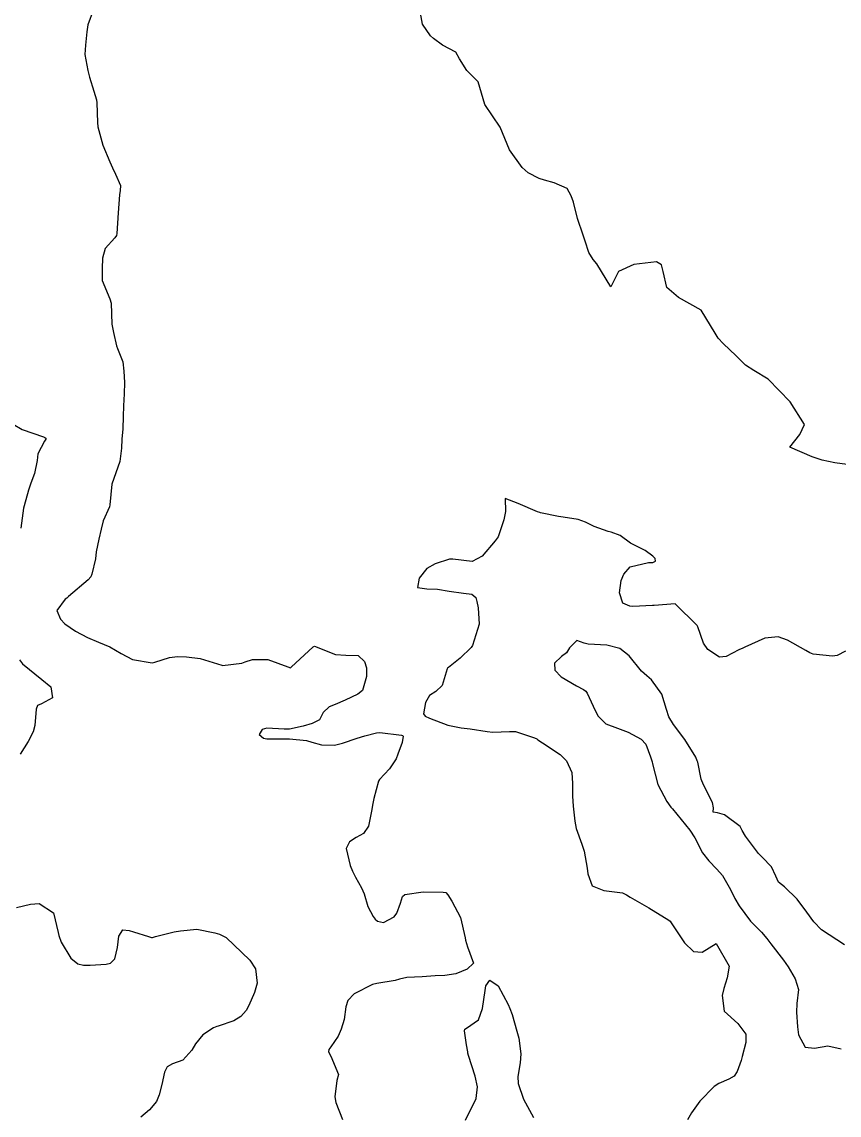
# Model space of a CAD drawing. Header units: metres. Extents: x 298520 to 308411, y 7433745 to 7450750.
# Drawn here: x 304748.8 to 304821.2, y 7438664 to 7438760.8 of the extents above; entities that cross this region are included whole.
import ezdxf

# ---------------------------------------------------------------- set-up
doc = ezdxf.new("R2010")
doc.units = ezdxf.units.M
doc.header["$LTSCALE"] = 10
doc.layers.add('Curvas de Nivel 1m', color=11, linetype='Continuous')
doc.layers.add('Curvas de Nivel 5m', color=15, linetype='Continuous')

msp = doc.modelspace()

# ---------------------------------------------------------------- linework, layer by layer
at = {"layer": 'Curvas de Nivel 1m', "flags": 128}
for points, elevation in [([(304755.18, 7438761.921), (304754.659, 7438760.557), (304754.57, 7438759.927), (304754.457, 7438758.737), (304754.418, 7438757.928), (304754.668, 7438756.496), (304754.823, 7438755.924), (304755.214, 7438754.676), (304755.434, 7438753.918), (304755.466, 7438753.652), (304755.528, 7438751.917), (304755.573, 7438751.522), (304755.99, 7438749.912), (304756.612, 7438748.434), (304756.858, 7438747.903), (304757.127, 7438747.322), (304757.555, 7438746.331), (304757.549, 7438745.893), (304757.49, 7438745.511), (304757.362, 7438743.896), (304757.251, 7438742.083), (304757.216, 7438741.898), (304757.061, 7438741.697), (304756.212, 7438740.748), (304755.969, 7438739.911), (304755.944, 7438738.996), (304755.935, 7438737.911), (304756.61, 7438736.29), (304756.748, 7438735.902), (304756.799, 7438734.068), (304756.823, 7438733.901), (304756.957, 7438733.321), (304757.199, 7438732.15), (304757.29, 7438731.895), (304757.769, 7438730.725), (304757.872, 7438729.886), (304757.907, 7438728.886), (304757.905, 7438727.885), (304757.821, 7438726.824), (304757.814, 7438725.886), (304757.77, 7438724.794), (304757.67, 7438723.888), (304757.656, 7438723.073), (304757.504, 7438721.89), (304756.803, 7438719.9), (304756.624, 7438718.052), (304756.578, 7438717.902), (304756.031, 7438716.636), (304755.841, 7438715.909), (304755.638, 7438715.017), (304755.419, 7438713.913), (304755.34, 7438713.298), (304755.033, 7438711.917), (304754.926, 7438711.692), (304754.698, 7438711.417), (304752.947, 7438709.946), (304752.812, 7438709.817), (304752.679, 7438709.701), (304751.92, 7438708.702), (304752.244, 7438707.954), (304752.649, 7438707.524), (304753.587, 7438706.881), (304754.637, 7438706.33), (304755.628, 7438705.91), (304756.629, 7438705.483), (304757.64, 7438704.902), (304758.618, 7438704.367), (304760.379, 7438704.089), (304760.616, 7438704.14), (304761.893, 7438704.564), (304762.621, 7438704.645), (304763.427, 7438704.624), (304764.62, 7438704.464), (304766.534, 7438703.861), (304766.614, 7438703.847), (304768.314, 7438704.065), (304768.617, 7438704.157), (304769.252, 7438704.384), (304770.619, 7438704.362), (304772.39, 7438703.712), (304772.612, 7438703.651), (304772.644, 7438703.678), (304772.669, 7438703.709), (304774.631, 7438705.508), (304774.756, 7438705.554), (304776.624, 7438704.817), (304777.514, 7438704.761), (304778.624, 7438704.738), (304779.173, 7438704.186), (304779.352, 7438703.629), (304779.366, 7438702.864), (304779.007, 7438701.634), (304778.58, 7438701.311), (304777.453, 7438700.772), (304776.57, 7438700.402), (304776.056, 7438700.177), (304775.525, 7438699.67), (304775.206, 7438699.021), (304774.548, 7438698.698), (304773.752, 7438698.484), (304772.54, 7438698.21), (304772.052, 7438698.203), (304770.541, 7438698.285), (304770.105, 7438698.171), (304769.835, 7438697.74), (304770.22, 7438697.425), (304770.529, 7438697.349), (304770.916, 7438697.34), (304772.529, 7438697.358), (304774.045, 7438697.204), (304774.527, 7438697.067), (304775.383, 7438696.812), (304776.524, 7438696.796), (304777.217, 7438696.962), (304778.531, 7438697.408), (304779.21, 7438697.63), (304780.253, 7438697.898), (304780.537, 7438697.914), (304782.449, 7438697.676), (304782.534, 7438697.654), (304782.592, 7438697.589), (304782.527, 7438697.033), (304782.128, 7438695.983), (304781.972, 7438695.595), (304781.405, 7438694.7), (304780.494, 7438693.742), (304780.418, 7438693.611), (304780.015, 7438692.072), (304779.91, 7438691.618), (304779.787, 7438690.951), (304779.543, 7438689.623), (304779.082, 7438688.982), (304778.428, 7438688.624), (304777.844, 7438688.224), (304777.558, 7438687.649), (304777.915, 7438686.128), (304778.127, 7438685.643), (304778.388, 7438685.1), (304778.927, 7438684.18), (304779.163, 7438683.628), (304779.463, 7438682.517), (304779.949, 7438681.616), (304780.123, 7438681.396), (304780.339, 7438681.218), (304780.857, 7438681.085), (304781.812, 7438681.595), (304782.031, 7438681.91), (304782.361, 7438682.816), (304782.557, 7438683.4), (304782.756, 7438683.584), (304784.376, 7438683.819), (304786.14, 7438683.778), (304786.375, 7438683.738), (304786.559, 7438683.538), (304786.903, 7438682.996), (304787.674, 7438681.527), (304788.102, 7438679.745), (304788.138, 7438679.522), (304788.314, 7438678.955), (304788.838, 7438677.512), (304788.287, 7438676.96), (304787.266, 7438676.548), (304786.281, 7438676.398), (304785.45, 7438676.379), (304784.28, 7438676.275), (304782.926, 7438676.227), (304782.278, 7438676.091), (304781.896, 7438675.974), (304780.274, 7438675.701), (304779.877, 7438675.616), (304778.264, 7438674.794), (304777.713, 7438674.191), (304777.534, 7438673.647), (304777.38, 7438672.505), (304777.099, 7438671.651), (304776.834, 7438671.037), (304776.207, 7438670.085), (304776.017, 7438669.85), (304776.003, 7438669.662), (304776.197, 7438669.261), (304776.883, 7438667.653), (304776.723, 7438667.099), (304776.559, 7438665.656), (304776.65, 7438665.153), (304777.231, 7438663.649)], 709), ([(304822.379, 7438721.563), (304820.83, 7438721.796), (304819.711, 7438722.026), (304818.834, 7438722.303), (304816.843, 7438723.18), (304817.735, 7438724.296), (304818.144, 7438725.167), (304816.893, 7438727.18), (304814.923, 7438729.2), (304813.664, 7438729.952), (304812.935, 7438730.43), (304812.088, 7438731.239), (304810.954, 7438732.335), (304810.506, 7438732.805), (304810.233, 7438733.261), (304808.993, 7438735.28), (304807.004, 7438736.412), (304805.948, 7438737.311), (304805.63, 7438738.718), (304805.473, 7438739.316), (304805.045, 7438739.57), (304803.043, 7438739.35), (304801.676, 7438738.721), (304801.013, 7438737.37), (304799.765, 7438739.389), (304799.422, 7438739.77), (304799.053, 7438740.4), (304798.732, 7438741.403), (304798.54, 7438741.934), (304798.045, 7438743.41), (304797.678, 7438744.841), (304797.495, 7438745.416), (304797.119, 7438746.054), (304795.988, 7438746.568), (304795.126, 7438746.792), (304794.642, 7438746.962), (304793.664, 7438747.462), (304793.14, 7438747.914), (304792.022, 7438749.481), (304791.183, 7438751.49), (304789.83, 7438753.504), (304789.233, 7438755.51), (304788.238, 7438756.52), (304787.602, 7438757.535), (304787.262, 7438758.131), (304786.082, 7438758.741), (304785.28, 7438759.349), (304785.039, 7438759.564), (304784.324, 7438760.605), (304784.137, 7438761.577)], 709), ([(304821.792, 7438705.118), (304821.034, 7438704.719), (304820.626, 7438704.674), (304818.923, 7438704.861), (304818.63, 7438704.954), (304818.264, 7438705.164), (304816.642, 7438706.099), (304815.824, 7438706.372), (304814.643, 7438706.249), (304812.87, 7438705.461), (304812.634, 7438705.351), (304812.547, 7438705.318), (304812.349, 7438705.233), (304811.213, 7438704.655), (304810.623, 7438704.576), (304809.588, 7438705.266), (304809.196, 7438705.829), (304808.697, 7438707.279), (304808.655, 7438707.396), (304806.683, 7438709.3), (304804.844, 7438709.155), (304804.68, 7438709.157), (304802.956, 7438709.069), (304802.679, 7438709.087), (304802.069, 7438709.356), (304801.774, 7438710.278), (304801.917, 7438711.358), (304802.137, 7438711.927), (304802.715, 7438712.572), (304804.348, 7438712.955), (304804.719, 7438712.972), (304804.958, 7438713.08), (304804.913, 7438713.318), (304804.726, 7438713.533), (304804.053, 7438714.01), (304802.743, 7438714.686), (304801.813, 7438715.359), (304801.021, 7438715.633), (304800.756, 7438715.705), (304799.514, 7438716.142), (304798.764, 7438716.519), (304798.116, 7438716.756), (304796.768, 7438716.963), (304796.377, 7438717.032), (304794.772, 7438717.36), (304794.705, 7438717.374), (304794.494, 7438717.444), (304792.784, 7438718.188), (304791.644, 7438718.628), (304791.664, 7438717.481), (304791.508, 7438716.74), (304791.114, 7438715.486), (304791.004, 7438715.232), (304790.744, 7438714.87), (304789.59, 7438713.507), (304788.718, 7438713.057), (304787.005, 7438713.252), (304786.72, 7438713.264), (304785.439, 7438712.83), (304784.711, 7438712.418), (304784.007, 7438711.57), (304783.874, 7438710.751), (304784.694, 7438710.618), (304785.646, 7438710.597), (304786.692, 7438710.425), (304787.959, 7438710.258), (304788.689, 7438710.146), (304789.045, 7438709.873), (304789.14, 7438709.513), (304789.245, 7438708.941), (304789.343, 7438707.51), (304788.74, 7438705.624), (304788.687, 7438705.519), (304788.632, 7438705.441), (304787.666, 7438704.486), (304786.614, 7438703.676), (304786.539, 7438703.615), (304786.499, 7438703.541), (304786.051, 7438702.086), (304785.496, 7438701.551), (304784.944, 7438701.192), (304784.573, 7438700.565), (304784.415, 7438699.562), (304784.56, 7438699.358), (304784.944, 7438699.169), (304786.548, 7438698.573), (304787.754, 7438698.319), (304788.544, 7438698.241), (304790.038, 7438698), (304790.54, 7438697.942), (304792.015, 7438698.001), (304792.541, 7438697.989), (304794.235, 7438697.444), (304794.43, 7438697.34), (304794.531, 7438697.268), (304794.951, 7438697.014), (304796.518, 7438695.963), (304797.076, 7438695.414), (304797.54, 7438694.373), (304797.607, 7438693.409), (304797.602, 7438692.282), (304797.657, 7438691.408), (304797.795, 7438690.061), (304797.937, 7438689.405), (304798.422, 7438688.029), (304798.627, 7438687.397), (304798.914, 7438685.908), (304798.968, 7438685.391), (304799.346, 7438684.349), (304800.379, 7438683.931), (304802.021, 7438683.709), (304802.375, 7438683.552), (304802.7, 7438683.347), (304804.359, 7438682.383), (304806.146, 7438681.303), (304806.255, 7438681.214), (304806.341, 7438681.076), (304807.521, 7438679.288), (304808.312, 7438678.537), (304809.095, 7438678.484), (304810.323, 7438679.25), (304811.479, 7438677.238), (304811.316, 7438676.206), (304811.013, 7438675.243), (304810.869, 7438674.642), (304811.035, 7438673.242), (304812.237, 7438672.154), (304812.954, 7438671.223), (304812.956, 7438670.482), (304812.646, 7438669.226), (304812.549, 7438668.875), (304812.183, 7438667.9), (304811.911, 7438667.499), (304811.452, 7438667.237), (304810.567, 7438666.848), (304810.166, 7438666.595), (304808.893, 7438665.269), (304808.143, 7438664.242), (304807.803, 7438663.617)], 708), ([(304821.704, 7438679.116), (304820.332, 7438679.999), (304819.649, 7438680.453), (304818.984, 7438681.15), (304818.356, 7438682.004), (304817.497, 7438683.169), (304816.384, 7438684.25), (304815.862, 7438684.662), (304815.616, 7438685.192), (304815.236, 7438686.032), (304814.41, 7438686.871), (304814.076, 7438687.213), (304812.914, 7438688.747), (304812.641, 7438689.228), (304812.447, 7438689.597), (304811.081, 7438690.619), (304810.458, 7438690.801), (304810.077, 7438690.873), (304810.095, 7438691.256), (304810.004, 7438691.723), (304809.206, 7438693.269), (304809.007, 7438693.781), (304808.702, 7438695.277), (304808.657, 7438695.421), (304808.517, 7438695.717), (304807.545, 7438697.29), (304806.553, 7438698.613), (304806.14, 7438699.304), (304805.933, 7438699.943), (304805.502, 7438701.311), (304804.596, 7438702.588), (304804.197, 7438702.924), (304803.703, 7438703.334), (304802.623, 7438704.709), (304801.797, 7438705.358), (304800.636, 7438705.655), (304798.987, 7438705.746), (304798.637, 7438705.822), (304797.997, 7438706.049), (304797.328, 7438705.413), (304797.067, 7438704.975), (304796.625, 7438704.63), (304796.006, 7438704.039), (304796.041, 7438703.426), (304796.604, 7438702.831), (304797.967, 7438702.032), (304798.586, 7438701.731), (304798.771, 7438701.583), (304798.903, 7438701.395), (304799.432, 7438700.248), (304799.833, 7438699.381), (304800.553, 7438698.689), (304801.599, 7438698.307), (304802.542, 7438697.955), (304803.684, 7438697.333), (304804.095, 7438696.893), (304804.517, 7438695.761), (304804.648, 7438695.319), (304804.694, 7438695.135), (304805.161, 7438693.313), (304805.973, 7438691.803), (304806.313, 7438691.302), (304806.39, 7438691.229), (304806.462, 7438691.166), (304808.009, 7438689.284), (304808.433, 7438688.596), (304809.126, 7438687.269), (304809.687, 7438686.542), (304810.399, 7438685.827), (304810.883, 7438685.245), (304811.608, 7438684.011), (304811.993, 7438683.234), (304812.363, 7438682.563), (304813.372, 7438681.22), (304814.333, 7438680.229), (304814.806, 7438679.681), (304815.162, 7438679.197), (304816.302, 7438677.758), (304816.717, 7438677.176), (304817.333, 7438676.119), (304817.62, 7438675.167), (304817.487, 7438673.941), (304817.441, 7438673.168), (304817.547, 7438671.853), (304817.613, 7438671.166), (304818.212, 7438670.051), (304819.032, 7438669.969), (304820.213, 7438670.172), (304821.415, 7438669.914)], 707), ([(304788.134, 7438663.602), (304789.083, 7438665.506), (304789.202, 7438666.544), (304788.995, 7438667.508), (304788.389, 7438669.328), (304788.343, 7438669.518), (304788.328, 7438669.642), (304788.21, 7438670.275), (304788.035, 7438671.522), (304788.079, 7438671.667), (304788.226, 7438671.741), (304789.266, 7438672.476), (304789.643, 7438673.499), (304789.866, 7438675.093), (304789.923, 7438675.495), (304790.278, 7438675.991), (304791.03, 7438675.482), (304791.892, 7438673.838), (304792.05, 7438673.472), (304792.245, 7438672.951), (304792.68, 7438671.465), (304792.836, 7438670.845), (304793.03, 7438669.462), (304792.969, 7438668.684), (304792.762, 7438667.464), (304792.795, 7438666.835), (304793.25, 7438665.459), (304794.137, 7438663.849)], 709)]:
    msp.add_lwpolyline(points, dxfattribs=dict(at, elevation=elevation))
at = {"layer": 'Curvas de Nivel 5m', "elevation": 710, "flags": 128}
for points in [[(304748.064, 7438725.201), (304748.86, 7438724.733), (304750.753, 7438724.072), (304750.854, 7438724.033), (304750.942, 7438723.969), (304750.941, 7438723.879), (304750.849, 7438723.688), (304750.24, 7438722.567), (304750.192, 7438721.976), (304749.945, 7438720.845), (304749.622, 7438719.982), (304749.42, 7438719.357), (304749.027, 7438717.987), (304748.985, 7438717.774), (304748.753, 7438715.99)], [(304748.617, 7438704.36), (304748.872, 7438703.987), (304750.592, 7438702.591), (304751.406, 7438701.962), (304751.551, 7438700.983), (304750.568, 7438700.461), (304750.222, 7438700.318), (304750.102, 7438699.975), (304749.969, 7438698.548), (304749.839, 7438697.977), (304749.385, 7438697.12), (304748.665, 7438695.988)], [(304748.349, 7438682.418), (304749.606, 7438682.725), (304750.355, 7438682.777), (304751.617, 7438681.957), (304752.057, 7438680.221), (304752.09, 7438679.952), (304752.314, 7438679.361), (304753.156, 7438677.937), (304753.799, 7438677.438), (304754.287, 7438677.313), (304754.88, 7438677.321), (304756.288, 7438677.42), (304756.686, 7438677.499), (304757.051, 7438677.892), (304757.301, 7438678.897), (304757.424, 7438679.889), (304757.779, 7438680.435), (304758.328, 7438680.392), (304758.727, 7438680.274), (304760.051, 7438679.854), (304760.322, 7438679.759), (304760.406, 7438679.765), (304760.672, 7438679.847), (304761.979, 7438680.181), (304762.327, 7438680.261), (304762.879, 7438680.372), (304764.33, 7438680.498), (304765.92, 7438680.191), (304766.326, 7438680.051), (304766.918, 7438679.774), (304768.303, 7438678.434), (304769.008, 7438677.749), (304769.535, 7438676.991), (304769.673, 7438675.739), (304769.432, 7438674.91), (304768.921, 7438673.75), (304768.683, 7438673.317), (304768.238, 7438672.792), (304767.617, 7438672.381), (304766.225, 7438671.932), (304766.103, 7438671.903), (304765.812, 7438671.784), (304764.851, 7438671.159), (304764.209, 7438670.366), (304763.895, 7438669.805), (304763.08, 7438668.926), (304762.184, 7438668.575), (304761.691, 7438668.324), (304761.455, 7438667.837), (304761.234, 7438666.767), (304760.989, 7438665.842), (304760.747, 7438665.244), (304760.14, 7438664.525), (304759.382, 7438663.861)]]:
    msp.add_lwpolyline(points, dxfattribs=at)

doc.saveas('drawing.dxf')
